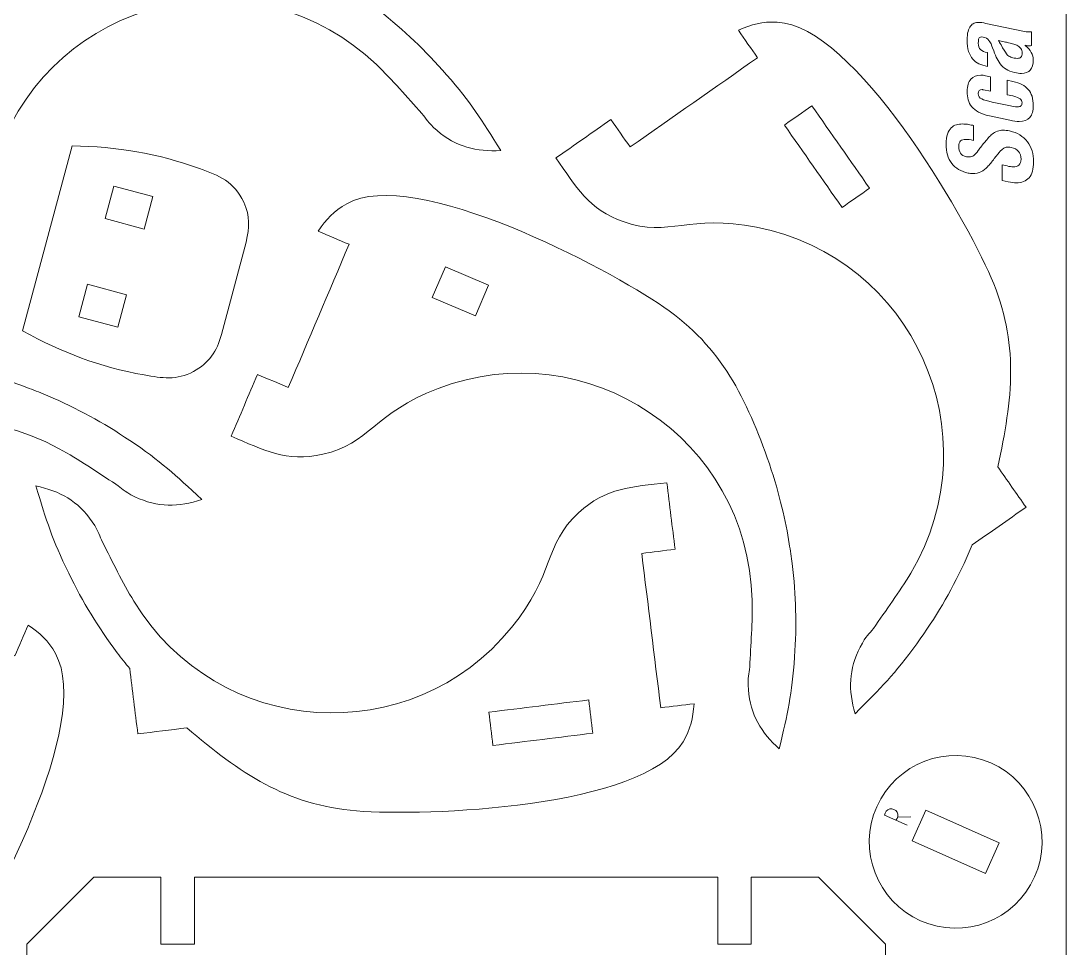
# Model space of a CAD drawing. Header units: centimetres. Extents: x -49.5 to 49.5, y -14.6 to 14.6.
# Drawn here: x -19.31 to -11.36, y -4.23 to 2.82 of the extents above; entities that cross this region are included whole.
import ezdxf

# ---------------------------------------------------------------- set-up
doc = ezdxf.new("R2010")
doc.units = ezdxf.units.CM
doc.header["$MEASUREMENT"] = 0
doc.layers.add('Camada 1', color=7, linetype='Continuous')

msp = doc.modelspace()

# ---------------------------------------------------------------- linework, layer by layer
at = {"layer": 'Camada 1', "color": 6, "lineweight": 9}
msp.add_open_spline([(-30.05931, 14.61613), (-30.05931, 14.61613), (-11.65931, 14.61613), (-11.65931, 14.61613), (-11.65931, 14.61613), (-11.49431, 14.61613), (-11.35931, 14.48113), (-11.35931, 14.31613), (-11.35931, 14.31613), (-11.35931, 14.31613), (-11.35931, -14.08387), (-11.35931, -14.08387), (-11.35931, -14.08387), (-11.35931, -14.24887), (-11.49431, -14.38387), (-11.65931, -14.38387), (-11.65931, -14.38387), (-11.65931, -14.38387), (-30.05931, -14.38387), (-30.05931, -14.38387), (-30.05931, -14.38387), (-30.22431, -14.38387), (-30.35931, -14.24887), (-30.35931, -14.08387), (-30.35931, -14.08387), (-30.35931, -14.08387), (-30.35931, 14.31613), (-30.35931, 14.31613), (-30.35931, 14.31613), (-30.35931, 14.48113), (-30.22431, 14.61613), (-30.05931, 14.61613)], degree=3, knots=[0, 0, 0, 0, 0.1111111, 0.1111111, 0.1111111, 0.1111111, 0.2222222, 0.2222222, 0.2222222, 0.2222222, 0.3333333, 0.3333333, 0.3333333, 0.3333333, 0.4444444, 0.4444444, 0.4444444, 0.4444444, 0.5555556, 0.5555556, 0.5555556, 0.5555556, 0.6666667, 0.6666667, 0.6666667, 0.6666667, 0.7777778, 0.7777778, 0.7777778, 0.7777778, 1, 1, 1, 1], dxfattribs=at)
at = {"layer": 'Camada 1', "color": 250, "lineweight": 9}
for points, knots in [([(-17.24467, 3.31721), (-17.02459, 3.20458), (-16.84592, 3.09684), (-16.70865, 2.99401), (-16.70865, 2.99401), (-16.66768, 2.96382), (-16.62551, 2.9352), (-16.58573, 2.90347), (-16.58573, 2.90347), (-16.39322, 2.74997), (-16.23363, 2.60046), (-16.07188, 2.41437), (-16.07188, 2.41437), (-15.88319, 2.19731), (-15.80774, 2.0757), (-15.65899, 1.83749), (-15.65899, 1.83749), (-15.84367, 1.82697), (-15.99977, 1.86574), (-16.14395, 1.98938), (-16.14395, 1.98938), (-16.22258, 2.05679), (-16.22042, 2.07629), (-16.25931, 2.11909), (-16.25931, 2.11909), (-16.37331, 2.24451), (-16.4829, 2.3745), (-16.60563, 2.49139), (-16.60563, 2.49139), (-17.49663, 3.34012), (-18.9393, 3.04412), (-19.43286, 1.94059), (-19.43286, 1.94059), (-19.64781, 1.46002), (-19.50424, 1.27458), (-19.69867, 0.96651), (-19.69867, 0.96651), (-19.85213, 0.72334), (-20.04058, 0.67178), (-20.28871, 0.57152), (-20.28871, 0.57152), (-20.35241, 0.72918), (-20.4161, 0.88682), (-20.47979, 1.04446), (-20.47979, 1.04446), (-20.40097, 1.07629), (-20.32214, 1.10815), (-20.24332, 1.14), (-20.24332, 1.14), (-20.39108, 1.50572), (-20.53886, 1.87148), (-20.68662, 2.2372), (-20.68662, 2.2372), (-20.76544, 2.20535), (-20.84427, 2.1735), (-20.92309, 2.14166), (-20.92309, 2.14166), (-20.94367, 2.25167), (-20.94884, 2.33089), (-20.91719, 2.44274), (-20.91719, 2.44274), (-20.75609, 3.01244), (-19.16634, 3.49914), (-18.65543, 3.59289), (-18.65543, 3.59289), (-18.1283, 3.68964), (-17.71936, 3.54416), (-17.24467, 3.31721)], [0, 0, 0, 0, 0.0555556, 0.0555556, 0.0555556, 0.0555556, 0.1111111, 0.1111111, 0.1111111, 0.1111111, 0.1666667, 0.1666667, 0.1666667, 0.1666667, 0.2222222, 0.2222222, 0.2222222, 0.2222222, 0.2777778, 0.2777778, 0.2777778, 0.2777778, 0.3333333, 0.3333333, 0.3333333, 0.3333333, 0.3888889, 0.3888889, 0.3888889, 0.3888889, 0.4444444, 0.4444444, 0.4444444, 0.4444444, 0.5, 0.5, 0.5, 0.5, 0.5555556, 0.5555556, 0.5555556, 0.5555556, 0.6111111, 0.6111111, 0.6111111, 0.6111111, 0.6666667, 0.6666667, 0.6666667, 0.6666667, 0.7222222, 0.7222222, 0.7222222, 0.7222222, 0.7777778, 0.7777778, 0.7777778, 0.7777778, 0.8333333, 0.8333333, 0.8333333, 0.8333333, 0.8888889, 0.8888889, 0.8888889, 0.8888889, 1, 1, 1, 1]), ([(-12.96458, -2.44522), (-12.76593, -2.24669), (-12.66441, -2.14584), (-12.49536, -1.91315), (-12.49536, -1.91315), (-12.35043, -1.71369), (-12.24064, -1.52455), (-12.13439, -1.30245), (-12.13439, -1.30245), (-12.11242, -1.25654), (-12.09402, -1.20902), (-12.07382, -1.1623), (-12.07382, -1.1623), (-11.93717, -1.06662), (-11.80052, -0.97093), (-11.66387, -0.87524), (-11.66387, -0.87524), (-11.73574, -0.77261), (-11.80761, -0.66996), (-11.87948, -0.56732), (-11.87948, -0.56732), (-11.76513, -0.05374), (-11.71537, 0.37744), (-11.92822, 0.86929), (-11.92822, 0.86929), (-12.13449, 1.34603), (-12.96633, 2.78554), (-13.55767, 2.81436), (-13.55767, 2.81436), (-13.67377, 2.82004), (-13.74981, 2.79719), (-13.85236, 2.75238), (-13.85236, 2.75238), (-13.80361, 2.68275), (-13.75484, 2.61311), (-13.70608, 2.54347), (-13.70608, 2.54347), (-14.02919, 2.31723), (-14.35233, 2.09096), (-14.67544, 1.86472), (-14.67544, 1.86472), (-14.7242, 1.93435), (-14.77297, 2.004), (-14.82172, 2.07362), (-14.82172, 2.07362), (-14.961, 1.9761), (-15.10027, 1.87859), (-15.23955, 1.78106), (-15.23955, 1.78106), (-15.08605, 1.56185), (-14.99341, 1.38982), (-14.72196, 1.29499), (-14.72196, 1.29499), (-14.37804, 1.17485), (-14.22966, 1.35645), (-13.71305, 1.25513), (-13.71305, 1.25513), (-12.52678, 1.02245), (-11.91383, -0.31667), (-12.54038, -1.37574), (-12.54038, -1.37574), (-12.62668, -1.52162), (-12.72868, -1.65766), (-12.82524, -1.79694), (-12.82524, -1.79694), (-12.85819, -1.84446), (-12.87767, -1.84675), (-12.92567, -1.93853), (-12.92567, -1.93853), (-13.01371, -2.10681), (-13.01637, -2.26764), (-12.96458, -2.44522)], [0, 0, 0, 0, 0.0526316, 0.0526316, 0.0526316, 0.0526316, 0.1052632, 0.1052632, 0.1052632, 0.1052632, 0.1578947, 0.1578947, 0.1578947, 0.1578947, 0.2105263, 0.2105263, 0.2105263, 0.2105263, 0.2631579, 0.2631579, 0.2631579, 0.2631579, 0.3157895, 0.3157895, 0.3157895, 0.3157895, 0.3684211, 0.3684211, 0.3684211, 0.3684211, 0.4210526, 0.4210526, 0.4210526, 0.4210526, 0.4736842, 0.4736842, 0.4736842, 0.4736842, 0.5263158, 0.5263158, 0.5263158, 0.5263158, 0.5789474, 0.5789474, 0.5789474, 0.5789474, 0.6315789, 0.6315789, 0.6315789, 0.6315789, 0.6842105, 0.6842105, 0.6842105, 0.6842105, 0.7368421, 0.7368421, 0.7368421, 0.7368421, 0.7894737, 0.7894737, 0.7894737, 0.7894737, 0.8421053, 0.8421053, 0.8421053, 0.8421053, 0.8947368, 0.8947368, 0.8947368, 0.8947368, 1, 1, 1, 1]), ([(-17.59529, 1.14194), (-17.59529, 1.14194), (-17.78402, 0.43768), (-17.78402, 0.43768), (-17.78402, 0.43768), (-17.81784, 0.31455), (-17.88032, 0.21843), (-17.99671, 0.15672), (-17.99671, 0.15672), (-18.12514, 0.08862), (-18.23515, 0.10678), (-18.37066, 0.13102), (-18.37066, 0.13102), (-18.71696, 0.19293), (-18.99006, 0.29987), (-19.29729, 0.46579), (-19.29729, 0.46579), (-19.29729, 0.46579), (-18.91989, 1.87426), (-18.91989, 1.87426), (-18.91989, 1.87426), (-18.57087, 1.86433), (-18.2809, 1.82039), (-17.95002, 1.70086), (-17.95002, 1.70086), (-17.80447, 1.64828), (-17.68578, 1.59981), (-17.61421, 1.44596), (-17.61421, 1.44596), (-17.56186, 1.33339), (-17.57375, 1.256), (-17.59529, 1.14194)], [0, 0, 0, 0, 0.1111111, 0.1111111, 0.1111111, 0.1111111, 0.2222222, 0.2222222, 0.2222222, 0.2222222, 0.3333333, 0.3333333, 0.3333333, 0.3333333, 0.4444444, 0.4444444, 0.4444444, 0.4444444, 0.5555556, 0.5555556, 0.5555556, 0.5555556, 0.6666667, 0.6666667, 0.6666667, 0.6666667, 0.7777778, 0.7777778, 0.7777778, 0.7777778, 1, 1, 1, 1]), ([(-13.61546, -0.54575), (-13.53948, -0.78101), (-13.48932, -0.98352), (-13.46497, -1.1533), (-13.46497, -1.1533), (-13.45735, -1.20361), (-13.44776, -1.25367), (-13.44207, -1.30424), (-13.44207, -1.30424), (-13.41447, -1.54891), (-13.40737, -1.76749), (-13.42457, -2.01344), (-13.42457, -2.01344), (-13.44463, -2.30035), (-13.47727, -2.43968), (-13.54054, -2.71331), (-13.54054, -2.71331), (-13.67856, -2.59017), (-13.76152, -2.45236), (-13.77605, -2.26299), (-13.77605, -2.26299), (-13.78398, -2.15972), (-13.76867, -2.14746), (-13.76589, -2.0897), (-13.76589, -2.0897), (-13.75782, -1.9204), (-13.7434, -1.751), (-13.74753, -1.58156), (-13.74753, -1.58156), (-13.77742, -0.35139), (-15.00685, 0.45944), (-16.13615, 0.02814), (-16.13615, 0.02814), (-16.62796, -0.15969), (-16.65757, -0.39235), (-17.01289, -0.47269), (-17.01289, -0.47269), (-17.29334, -0.53613), (-17.46306, -0.43934), (-17.7094, -0.33478), (-17.7094, -0.33478), (-17.64296, -0.17826), (-17.57653, -0.02176), (-17.5101, 0.13475), (-17.5101, 0.13475), (-17.43186, 0.10153), (-17.3536, 0.06831), (-17.27535, 0.0351), (-17.27535, 0.0351), (-17.12123, 0.39819), (-16.9671, 0.76131), (-16.81297, 1.1244), (-16.81297, 1.1244), (-16.89122, 1.15761), (-16.96948, 1.19083), (-17.04772, 1.22404), (-17.04772, 1.22404), (-16.9845, 1.31639), (-16.93213, 1.37607), (-16.83066, 1.4328), (-16.83066, 1.4328), (-16.3139, 1.7217), (-14.84564, 0.94173), (-14.41807, 0.64676), (-14.41807, 0.64676), (-13.97692, 0.34242), (-13.79063, -0.0496), (-13.61546, -0.54575)], [0, 0, 0, 0, 0.0555556, 0.0555556, 0.0555556, 0.0555556, 0.1111111, 0.1111111, 0.1111111, 0.1111111, 0.1666667, 0.1666667, 0.1666667, 0.1666667, 0.2222222, 0.2222222, 0.2222222, 0.2222222, 0.2777778, 0.2777778, 0.2777778, 0.2777778, 0.3333333, 0.3333333, 0.3333333, 0.3333333, 0.3888889, 0.3888889, 0.3888889, 0.3888889, 0.4444444, 0.4444444, 0.4444444, 0.4444444, 0.5, 0.5, 0.5, 0.5, 0.5555556, 0.5555556, 0.5555556, 0.5555556, 0.6111111, 0.6111111, 0.6111111, 0.6111111, 0.6666667, 0.6666667, 0.6666667, 0.6666667, 0.7222222, 0.7222222, 0.7222222, 0.7222222, 0.7777778, 0.7777778, 0.7777778, 0.7777778, 0.8333333, 0.8333333, 0.8333333, 0.8333333, 0.8888889, 0.8888889, 0.8888889, 0.8888889, 1, 1, 1, 1]), ([(-19.84845, 0.20198), (-19.60673, 0.15016), (-19.40627, 0.09234), (-19.24706, 0.02852), (-19.24706, 0.02852), (-19.19967, 0.00998), (-19.15154, -0.00676), (-19.10489, -0.02711), (-19.10489, -0.02711), (-18.87922, -0.12554), (-18.68636, -0.22869), (-18.48196, -0.36656), (-18.48196, -0.36656), (-18.24352, -0.52737), (-18.13917, -0.62532), (-17.93383, -0.81693), (-17.93383, -0.81693), (-18.1095, -0.87489), (-18.27032, -0.87782), (-18.44157, -0.79572), (-18.44157, -0.79572), (-18.53497, -0.75094), (-18.53794, -0.73155), (-18.58657, -0.70028), (-18.58657, -0.70028), (-18.72915, -0.60864), (-18.86866, -0.51146), (-19.01745, -0.4303), (-19.01745, -0.4303), (-20.09775, 0.15889), (-21.41466, -0.50039), (-21.6058, -1.69408), (-21.6058, -1.69408), (-21.68904, -2.2139), (-21.50237, -2.35586), (-21.61044, -2.70374), (-21.61044, -2.70374), (-21.69574, -2.97835), (-21.86441, -3.07694), (-22.07815, -3.238), (-22.07815, -3.238), (-22.18047, -3.10221), (-22.28279, -2.96642), (-22.38511, -2.83063), (-22.38511, -2.83063), (-22.31722, -2.77947), (-22.24932, -2.72831), (-22.18144, -2.67716), (-22.18144, -2.67716), (-22.41882, -2.36213), (-22.65622, -2.0471), (-22.89361, -1.73207), (-22.89361, -1.73207), (-22.96149, -1.78322), (-23.02939, -1.83439), (-23.09728, -1.88555), (-23.09728, -1.88555), (-23.14565, -1.78463), (-23.17114, -1.70944), (-23.16952, -1.5932), (-23.16952, -1.5932), (-23.16135, -1.00121), (-21.75175, -0.11965), (-21.2825, 0.10315), (-21.2825, 0.10315), (-20.79837, 0.33303), (-20.36573, 0.29835), (-19.84845, 0.20198)], [0, 0, 0, 0, 0.0555556, 0.0555556, 0.0555556, 0.0555556, 0.1111111, 0.1111111, 0.1111111, 0.1111111, 0.1666667, 0.1666667, 0.1666667, 0.1666667, 0.2222222, 0.2222222, 0.2222222, 0.2222222, 0.2777778, 0.2777778, 0.2777778, 0.2777778, 0.3333333, 0.3333333, 0.3333333, 0.3333333, 0.3888889, 0.3888889, 0.3888889, 0.3888889, 0.4444444, 0.4444444, 0.4444444, 0.4444444, 0.5, 0.5, 0.5, 0.5, 0.5555556, 0.5555556, 0.5555556, 0.5555556, 0.6111111, 0.6111111, 0.6111111, 0.6111111, 0.6666667, 0.6666667, 0.6666667, 0.6666667, 0.7222222, 0.7222222, 0.7222222, 0.7222222, 0.7777778, 0.7777778, 0.7777778, 0.7777778, 0.8333333, 0.8333333, 0.8333333, 0.8333333, 0.8888889, 0.8888889, 0.8888889, 0.8888889, 1, 1, 1, 1]), ([(-19.19551, -0.71337), (-19.11348, -0.98198), (-19.07208, -1.11898), (-18.946, -1.37748), (-18.946, -1.37748), (-18.83793, -1.59908), (-18.72247, -1.78482), (-18.57625, -1.98292), (-18.57625, -1.98292), (-18.54603, -2.02385), (-18.5127, -2.06242), (-18.48094, -2.10217), (-18.48094, -2.10217), (-18.46061, -2.26774), (-18.44028, -2.43331), (-18.41995, -2.5989), (-18.41995, -2.5989), (-18.29558, -2.58362), (-18.17121, -2.56835), (-18.04685, -2.55308), (-18.04685, -2.55308), (-17.64705, -2.89518), (-17.28971, -3.14153), (-16.7555, -3.18452), (-16.7555, -3.18452), (-16.23774, -3.22619), (-14.57619, -3.16754), (-14.27312, -2.65896), (-14.27312, -2.65896), (-14.21361, -2.55909), (-14.19808, -2.48124), (-14.18951, -2.36965), (-14.18951, -2.36965), (-14.27389, -2.38), (-14.35826, -2.39036), (-14.44265, -2.40072), (-14.44265, -2.40072), (-14.49072, -2.0092), (-14.53879, -1.61768), (-14.58686, -1.22617), (-14.58686, -1.22617), (-14.50248, -1.21581), (-14.4181, -1.20545), (-14.33373, -1.19509), (-14.33373, -1.19509), (-14.35445, -1.02633), (-14.37517, -0.85758), (-14.39589, -0.68882), (-14.39589, -0.68882), (-14.66151, -0.72144), (-14.85688, -0.72249), (-15.06805, -0.91765), (-15.06805, -0.91765), (-15.33558, -1.16489), (-15.24491, -1.38116), (-15.57691, -1.78973), (-15.57691, -1.78973), (-16.33927, -2.72791), (-17.8094, -2.64041), (-18.45037, -1.59001), (-18.45037, -1.59001), (-18.53866, -1.44534), (-18.61088, -1.29141), (-18.68853, -1.14076), (-18.68853, -1.14076), (-18.71502, -1.08936), (-18.70788, -1.07108), (-18.76639, -0.98561), (-18.76639, -0.98561), (-18.87365, -0.82888), (-19.0144, -0.75101), (-19.19551, -0.71337)], [0, 0, 0, 0, 0.0526316, 0.0526316, 0.0526316, 0.0526316, 0.1052632, 0.1052632, 0.1052632, 0.1052632, 0.1578947, 0.1578947, 0.1578947, 0.1578947, 0.2105263, 0.2105263, 0.2105263, 0.2105263, 0.2631579, 0.2631579, 0.2631579, 0.2631579, 0.3157895, 0.3157895, 0.3157895, 0.3157895, 0.3684211, 0.3684211, 0.3684211, 0.3684211, 0.4210526, 0.4210526, 0.4210526, 0.4210526, 0.4736842, 0.4736842, 0.4736842, 0.4736842, 0.5263158, 0.5263158, 0.5263158, 0.5263158, 0.5789474, 0.5789474, 0.5789474, 0.5789474, 0.6315789, 0.6315789, 0.6315789, 0.6315789, 0.6842105, 0.6842105, 0.6842105, 0.6842105, 0.7368421, 0.7368421, 0.7368421, 0.7368421, 0.7894737, 0.7894737, 0.7894737, 0.7894737, 0.8421053, 0.8421053, 0.8421053, 0.8421053, 0.8947368, 0.8947368, 0.8947368, 0.8947368, 1, 1, 1, 1]), ([(-21.02479, -5.20374), (-21.26005, -5.27973), (-21.46256, -5.32988), (-21.63234, -5.35422), (-21.63234, -5.35422), (-21.68265, -5.36186), (-21.73272, -5.37144), (-21.78327, -5.37713), (-21.78327, -5.37713), (-22.02794, -5.40473), (-22.24654, -5.41183), (-22.49248, -5.39463), (-22.49248, -5.39463), (-22.77938, -5.37457), (-22.91873, -5.34193), (-23.19235, -5.27866), (-23.19235, -5.27866), (-23.0692, -5.14064), (-22.9314, -5.05768), (-22.74204, -5.04314), (-22.74204, -5.04314), (-22.63876, -5.03522), (-22.62651, -5.05053), (-22.56873, -5.0533), (-22.56873, -5.0533), (-22.39944, -5.06138), (-22.23003, -5.0758), (-22.0606, -5.07168), (-22.0606, -5.07168), (-20.83044, -5.04177), (-20.0196, -3.81235), (-20.4509, -2.68305), (-20.4509, -2.68305), (-20.63873, -2.19126), (-20.87137, -2.16164), (-20.95173, -1.80631), (-20.95173, -1.80631), (-21.01517, -1.52585), (-20.91837, -1.35614), (-20.8138, -1.1098), (-20.8138, -1.1098), (-20.6573, -1.17622), (-20.50079, -1.24266), (-20.3443, -1.30909), (-20.3443, -1.30909), (-20.37751, -1.38734), (-20.41073, -1.4656), (-20.44395, -1.54384), (-20.44395, -1.54384), (-20.08084, -1.69797), (-19.71774, -1.8521), (-19.35464, -2.00622), (-19.35464, -2.00622), (-19.32143, -1.92798), (-19.28821, -1.84972), (-19.25499, -1.77147), (-19.25499, -1.77147), (-19.16264, -1.8347), (-19.10297, -1.88707), (-19.04624, -1.98854), (-19.04624, -1.98854), (-18.75733, -2.5053), (-19.53731, -3.97355), (-19.83227, -4.40113), (-19.83227, -4.40113), (-20.13662, -4.84227), (-20.52864, -5.02857), (-21.02479, -5.20374)], [0, 0, 0, 0, 0.0555556, 0.0555556, 0.0555556, 0.0555556, 0.1111111, 0.1111111, 0.1111111, 0.1111111, 0.1666667, 0.1666667, 0.1666667, 0.1666667, 0.2222222, 0.2222222, 0.2222222, 0.2222222, 0.2777778, 0.2777778, 0.2777778, 0.2777778, 0.3333333, 0.3333333, 0.3333333, 0.3333333, 0.3888889, 0.3888889, 0.3888889, 0.3888889, 0.4444444, 0.4444444, 0.4444444, 0.4444444, 0.5, 0.5, 0.5, 0.5, 0.5555556, 0.5555556, 0.5555556, 0.5555556, 0.6111111, 0.6111111, 0.6111111, 0.6111111, 0.6666667, 0.6666667, 0.6666667, 0.6666667, 0.7222222, 0.7222222, 0.7222222, 0.7222222, 0.7777778, 0.7777778, 0.7777778, 0.7777778, 0.8333333, 0.8333333, 0.8333333, 0.8333333, 0.8888889, 0.8888889, 0.8888889, 0.8888889, 1, 1, 1, 1]), ([(-19.26451, -5.23592), (-19.26451, -5.23592), (-17.22484, -5.75175), (-17.22484, -5.75175), (-17.22484, -5.75175), (-17.22484, -5.75175), (-14.77339, -5.75174), (-14.77339, -5.75174), (-14.77339, -5.75174), (-14.77339, -5.75174), (-12.73371, -5.23592), (-12.73371, -5.23592), (-12.73371, -5.23592), (-12.73371, -5.23592), (-12.73371, -4.19834), (-12.73371, -4.19834), (-12.73371, -4.19834), (-12.73371, -4.19834), (-13.24363, -3.68842), (-13.24363, -3.68842), (-13.24363, -3.68842), (-13.24363, -3.68842), (-13.75355, -3.68842), (-13.75355, -3.68842), (-13.75355, -3.68842), (-13.75355, -3.68842), (-13.75355, -4.19834), (-13.75355, -4.19834), (-13.75355, -4.19834), (-13.75355, -4.19834), (-14.00852, -4.19834), (-14.00852, -4.19834), (-14.00852, -4.19834), (-14.00852, -4.19834), (-14.00852, -3.68842), (-14.00852, -3.68842), (-14.00852, -3.68842), (-14.00852, -3.68842), (-17.98973, -3.68842), (-17.98973, -3.68842), (-17.98973, -3.68842), (-17.98973, -3.68842), (-17.98973, -4.19834), (-17.98973, -4.19834), (-17.98973, -4.19834), (-17.98973, -4.19834), (-18.2447, -4.19834), (-18.2447, -4.19834), (-18.2447, -4.19834), (-18.2447, -4.19834), (-18.24468, -3.68842), (-18.24468, -3.68842), (-18.24468, -3.68842), (-18.24468, -3.68842), (-18.7546, -3.68842), (-18.7546, -3.68842), (-18.7546, -3.68842), (-18.7546, -3.68842), (-19.26453, -4.19834), (-19.26453, -4.19834), (-19.26453, -4.19834), (-19.26453, -4.19834), (-19.26451, -5.23592), (-19.26451, -5.23592)], [0, 0, 0, 0, 0.0588235, 0.0588235, 0.0588235, 0.0588235, 0.1176471, 0.1176471, 0.1176471, 0.1176471, 0.1764706, 0.1764706, 0.1764706, 0.1764706, 0.2352941, 0.2352941, 0.2352941, 0.2352941, 0.2941176, 0.2941176, 0.2941176, 0.2941176, 0.3529412, 0.3529412, 0.3529412, 0.3529412, 0.4117647, 0.4117647, 0.4117647, 0.4117647, 0.4705882, 0.4705882, 0.4705882, 0.4705882, 0.5294118, 0.5294118, 0.5294118, 0.5294118, 0.5882353, 0.5882353, 0.5882353, 0.5882353, 0.6470588, 0.6470588, 0.6470588, 0.6470588, 0.7058824, 0.7058824, 0.7058824, 0.7058824, 0.7647059, 0.7647059, 0.7647059, 0.7647059, 0.8235294, 0.8235294, 0.8235294, 0.8235294, 0.8823529, 0.8823529, 0.8823529, 0.8823529, 1, 1, 1, 1])]:
    msp.add_open_spline(points, degree=3, knots=knots, dxfattribs=at)
at = {"layer": 'Camada 1', "color": 5, "lineweight": 9}
for points, knots in [([(-11.6216, 2.73984), (-11.62329, 2.73984), (-11.62583, 2.73984), (-11.62922, 2.73984), (-11.62922, 2.73984), (-11.6343, 2.73984), (-11.63684, 2.73984), (-11.63684, 2.73984), (-11.63684, 2.73984), (-11.65434, 2.73984), (-11.67155, 2.74154), (-11.68849, 2.74492), (-11.68849, 2.74492), (-11.68849, 2.74492), (-11.97043, 2.80504), (-11.97043, 2.80504), (-11.97043, 2.80504), (-11.99131, 2.81012), (-12.00881, 2.81266), (-12.02292, 2.81266), (-12.02292, 2.81266), (-12.0359, 2.81266), (-12.04762, 2.81054), (-12.05806, 2.80631), (-12.05806, 2.80631), (-12.0685, 2.80208), (-12.07781, 2.79488), (-12.086, 2.78472), (-12.086, 2.78472), (-12.09418, 2.77456), (-12.10053, 2.76073), (-12.10505, 2.74323), (-12.10505, 2.74323), (-12.10956, 2.72573), (-12.11182, 2.70372), (-12.11182, 2.67719), (-12.11182, 2.67719), (-12.11182, 2.64389), (-12.10815, 2.61538), (-12.10082, 2.59168), (-12.10082, 2.59168), (-12.09348, 2.56797), (-12.08304, 2.54864), (-12.06949, 2.53368), (-12.06949, 2.53368), (-12.05594, 2.51872), (-12.04014, 2.50687), (-12.02207, 2.49812), (-12.02207, 2.49812), (-12.00401, 2.48937), (-11.98256, 2.48246), (-11.95773, 2.47738), (-11.95773, 2.47738), (-11.95773, 2.47738), (-11.95773, 2.58236), (-11.95773, 2.58236), (-11.95773, 2.58236), (-11.98143, 2.58744), (-11.99893, 2.59506), (-12.01022, 2.60522), (-12.01022, 2.60522), (-12.02151, 2.61538), (-12.02715, 2.63204), (-12.02715, 2.65518), (-12.02715, 2.65518), (-12.02715, 2.67155), (-12.0256, 2.68326), (-12.0225, 2.69031), (-12.0225, 2.69031), (-12.01939, 2.69737), (-12.01276, 2.70118), (-12.0026, 2.70174), (-12.0026, 2.70174), (-11.98341, 2.70174), (-11.96775, 2.69624), (-11.95561, 2.68523), (-11.95561, 2.68523), (-11.94348, 2.67423), (-11.93261, 2.65602), (-11.92301, 2.63062), (-11.92301, 2.63062), (-11.92301, 2.63062), (-11.91793, 2.61792), (-11.91793, 2.61792), (-11.91793, 2.61792), (-11.90721, 2.58857), (-11.8979, 2.56515), (-11.88999, 2.54765), (-11.88999, 2.54765), (-11.88209, 2.53015), (-11.87221, 2.51336), (-11.86036, 2.49727), (-11.86036, 2.49727), (-11.84851, 2.48119), (-11.83369, 2.46736), (-11.81591, 2.45579), (-11.81591, 2.45579), (-11.79813, 2.44422), (-11.77682, 2.43589), (-11.75199, 2.43081), (-11.75199, 2.43081), (-11.73167, 2.42629), (-11.71389, 2.42404), (-11.69865, 2.42404), (-11.69865, 2.42404), (-11.63882, 2.42404), (-11.6089, 2.45875), (-11.6089, 2.52818), (-11.6089, 2.52818), (-11.6089, 2.54624), (-11.61426, 2.56487), (-11.62499, 2.58406), (-11.62499, 2.58406), (-11.63458, 2.60156), (-11.64982, 2.61934), (-11.67071, 2.6374), (-11.67071, 2.6374), (-11.67071, 2.6374), (-11.67071, 2.63909), (-11.67071, 2.63909), (-11.67071, 2.63909), (-11.65829, 2.63514), (-11.64728, 2.63316), (-11.63769, 2.63316), (-11.63769, 2.63316), (-11.63204, 2.63316), (-11.62668, 2.63401), (-11.6216, 2.6357), (-11.6216, 2.6357), (-11.6216, 2.6357), (-11.6216, 2.73984), (-11.6216, 2.73984)], [0, 0, 0, 0, 0.0294118, 0.0294118, 0.0294118, 0.0294118, 0.0588235, 0.0588235, 0.0588235, 0.0588235, 0.0882353, 0.0882353, 0.0882353, 0.0882353, 0.1176471, 0.1176471, 0.1176471, 0.1176471, 0.1470588, 0.1470588, 0.1470588, 0.1470588, 0.1764706, 0.1764706, 0.1764706, 0.1764706, 0.2058824, 0.2058824, 0.2058824, 0.2058824, 0.2352941, 0.2352941, 0.2352941, 0.2352941, 0.2647059, 0.2647059, 0.2647059, 0.2647059, 0.2941176, 0.2941176, 0.2941176, 0.2941176, 0.3235294, 0.3235294, 0.3235294, 0.3235294, 0.3529412, 0.3529412, 0.3529412, 0.3529412, 0.3823529, 0.3823529, 0.3823529, 0.3823529, 0.4117647, 0.4117647, 0.4117647, 0.4117647, 0.4411765, 0.4411765, 0.4411765, 0.4411765, 0.4705882, 0.4705882, 0.4705882, 0.4705882, 0.5, 0.5, 0.5, 0.5, 0.5294118, 0.5294118, 0.5294118, 0.5294118, 0.5588235, 0.5588235, 0.5588235, 0.5588235, 0.5882353, 0.5882353, 0.5882353, 0.5882353, 0.6176471, 0.6176471, 0.6176471, 0.6176471, 0.6470588, 0.6470588, 0.6470588, 0.6470588, 0.6764706, 0.6764706, 0.6764706, 0.6764706, 0.7058824, 0.7058824, 0.7058824, 0.7058824, 0.7352941, 0.7352941, 0.7352941, 0.7352941, 0.7647059, 0.7647059, 0.7647059, 0.7647059, 0.7941176, 0.7941176, 0.7941176, 0.7941176, 0.8235294, 0.8235294, 0.8235294, 0.8235294, 0.8529412, 0.8529412, 0.8529412, 0.8529412, 0.8823529, 0.8823529, 0.8823529, 0.8823529, 0.9117647, 0.9117647, 0.9117647, 0.9117647, 0.9411765, 0.9411765, 0.9411765, 0.9411765, 1, 1, 1, 1]), ([(-11.82141, 2.6628), (-11.81633, 2.66167), (-11.80843, 2.65998), (-11.79771, 2.65772), (-11.79771, 2.65772), (-11.78134, 2.65433), (-11.76793, 2.65094), (-11.75749, 2.64756), (-11.75749, 2.64756), (-11.74705, 2.64417), (-11.73689, 2.6398), (-11.72701, 2.63443), (-11.72701, 2.63443), (-11.71713, 2.62907), (-11.70909, 2.62188), (-11.70288, 2.61284), (-11.70288, 2.61284), (-11.69667, 2.60381), (-11.69357, 2.59281), (-11.69357, 2.57982), (-11.69357, 2.57982), (-11.69357, 2.56515), (-11.69667, 2.55457), (-11.70288, 2.54807), (-11.70288, 2.54807), (-11.70909, 2.54158), (-11.7184, 2.53834), (-11.73082, 2.53834), (-11.73082, 2.53834), (-11.73759, 2.53834), (-11.7455, 2.53918), (-11.75453, 2.54088), (-11.75453, 2.54088), (-11.76695, 2.5437), (-11.77809, 2.54751), (-11.78797, 2.55231), (-11.78797, 2.55231), (-11.79785, 2.55711), (-11.80589, 2.56374), (-11.8121, 2.5722), (-11.8121, 2.5722), (-11.82283, 2.58744), (-11.83694, 2.61059), (-11.85443, 2.64163), (-11.85443, 2.64163), (-11.86234, 2.65574), (-11.86855, 2.66647), (-11.87306, 2.6738), (-11.87306, 2.6738), (-11.87306, 2.6738), (-11.82141, 2.6628), (-11.82141, 2.6628)], [0, 0, 0, 0, 0.0714286, 0.0714286, 0.0714286, 0.0714286, 0.1428571, 0.1428571, 0.1428571, 0.1428571, 0.2142857, 0.2142857, 0.2142857, 0.2142857, 0.2857143, 0.2857143, 0.2857143, 0.2857143, 0.3571429, 0.3571429, 0.3571429, 0.3571429, 0.4285714, 0.4285714, 0.4285714, 0.4285714, 0.5, 0.5, 0.5, 0.5, 0.5714286, 0.5714286, 0.5714286, 0.5714286, 0.6428571, 0.6428571, 0.6428571, 0.6428571, 0.7142857, 0.7142857, 0.7142857, 0.7142857, 0.7857143, 0.7857143, 0.7857143, 0.7857143, 0.8571429, 0.8571429, 0.8571429, 0.8571429, 1, 1, 1, 1]), ([(-11.93317, 2.39864), (-11.93317, 2.39864), (-11.97127, 2.4071), (-11.97127, 2.4071), (-11.97127, 2.4071), (-11.98426, 2.40993), (-11.99639, 2.41134), (-12.00768, 2.41134), (-12.00768, 2.41134), (-12.03873, 2.41134), (-12.06384, 2.40118), (-12.08304, 2.38086), (-12.08304, 2.38086), (-12.10223, 2.36054), (-12.11182, 2.32893), (-12.11182, 2.28603), (-12.11182, 2.28603), (-12.11182, 2.26402), (-12.10914, 2.24342), (-12.10378, 2.22422), (-12.10378, 2.22422), (-12.09842, 2.20503), (-12.08939, 2.18739), (-12.07669, 2.17131), (-12.07669, 2.17131), (-12.06399, 2.15522), (-12.04663, 2.14125), (-12.02461, 2.1294), (-12.02461, 2.1294), (-12.0026, 2.11754), (-11.97523, 2.10823), (-11.94249, 2.10146), (-11.94249, 2.10146), (-11.94249, 2.10146), (-11.78755, 2.06844), (-11.78755, 2.06844), (-11.78755, 2.06844), (-11.76102, 2.06166), (-11.73731, 2.05828), (-11.71643, 2.05828), (-11.71643, 2.05828), (-11.67974, 2.05828), (-11.65264, 2.06858), (-11.63515, 2.08918), (-11.63515, 2.08918), (-11.61765, 2.10978), (-11.6089, 2.13984), (-11.6089, 2.17935), (-11.6089, 2.17935), (-11.6089, 2.23241), (-11.62174, 2.27347), (-11.64742, 2.30254), (-11.64742, 2.30254), (-11.67311, 2.33161), (-11.71191, 2.35179), (-11.76384, 2.36308), (-11.76384, 2.36308), (-11.76384, 2.36308), (-11.80787, 2.37239), (-11.80787, 2.37239), (-11.80787, 2.37239), (-11.80787, 2.37239), (-11.80787, 2.26232), (-11.80787, 2.26232), (-11.80787, 2.26232), (-11.80787, 2.26232), (-11.76384, 2.25301), (-11.76384, 2.25301), (-11.76384, 2.25301), (-11.76384, 2.25301), (-11.75791, 2.25132), (-11.75791, 2.25132), (-11.75791, 2.25132), (-11.73534, 2.24454), (-11.71911, 2.23791), (-11.70923, 2.23142), (-11.70923, 2.23142), (-11.69935, 2.22493), (-11.69413, 2.21435), (-11.69357, 2.19967), (-11.69357, 2.19967), (-11.6947, 2.18895), (-11.69794, 2.18133), (-11.7033, 2.17681), (-11.7033, 2.17681), (-11.70867, 2.1723), (-11.71756, 2.17004), (-11.72997, 2.17004), (-11.72997, 2.17004), (-11.74634, 2.17004), (-11.77231, 2.17427), (-11.80787, 2.18274), (-11.80787, 2.18274), (-11.80787, 2.18274), (-11.92047, 2.20644), (-11.92047, 2.20644), (-11.92047, 2.20644), (-11.95716, 2.21378), (-11.98412, 2.22154), (-12.00133, 2.22973), (-12.00133, 2.22973), (-12.01855, 2.23791), (-12.02715, 2.2516), (-12.02715, 2.27079), (-12.02715, 2.27079), (-12.02715, 2.29111), (-12.01728, 2.30127), (-11.99752, 2.30127), (-11.99752, 2.30127), (-11.99696, 2.30127), (-11.99526, 2.30099), (-11.99244, 2.30042), (-11.99244, 2.30042), (-11.99018, 2.30042), (-11.98821, 2.30042), (-11.98651, 2.30042), (-11.98651, 2.30042), (-11.98651, 2.30042), (-11.93317, 2.28857), (-11.93317, 2.28857), (-11.93317, 2.28857), (-11.93317, 2.28857), (-11.93317, 2.39864), (-11.93317, 2.39864)], [0, 0, 0, 0, 0.03125, 0.03125, 0.03125, 0.03125, 0.0625, 0.0625, 0.0625, 0.0625, 0.09375, 0.09375, 0.09375, 0.09375, 0.125, 0.125, 0.125, 0.125, 0.15625, 0.15625, 0.15625, 0.15625, 0.1875, 0.1875, 0.1875, 0.1875, 0.21875, 0.21875, 0.21875, 0.21875, 0.25, 0.25, 0.25, 0.25, 0.28125, 0.28125, 0.28125, 0.28125, 0.3125, 0.3125, 0.3125, 0.3125, 0.34375, 0.34375, 0.34375, 0.34375, 0.375, 0.375, 0.375, 0.375, 0.40625, 0.40625, 0.40625, 0.40625, 0.4375, 0.4375, 0.4375, 0.4375, 0.46875, 0.46875, 0.46875, 0.46875, 0.5, 0.5, 0.5, 0.5, 0.53125, 0.53125, 0.53125, 0.53125, 0.5625, 0.5625, 0.5625, 0.5625, 0.59375, 0.59375, 0.59375, 0.59375, 0.625, 0.625, 0.625, 0.625, 0.65625, 0.65625, 0.65625, 0.65625, 0.6875, 0.6875, 0.6875, 0.6875, 0.71875, 0.71875, 0.71875, 0.71875, 0.75, 0.75, 0.75, 0.75, 0.78125, 0.78125, 0.78125, 0.78125, 0.8125, 0.8125, 0.8125, 0.8125, 0.84375, 0.84375, 0.84375, 0.84375, 0.875, 0.875, 0.875, 0.875, 0.90625, 0.90625, 0.90625, 0.90625, 0.9375, 0.9375, 0.9375, 0.9375, 1, 1, 1, 1]), ([(-12.06356, 2.02864), (-12.06356, 2.02864), (-12.06949, 2.02949), (-12.06949, 2.02949), (-12.06949, 2.02949), (-12.08416, 2.03288), (-12.09757, 2.03542), (-12.10971, 2.03711), (-12.10971, 2.03711), (-12.12184, 2.0388), (-12.13412, 2.03965), (-12.14654, 2.03965), (-12.14654, 2.03965), (-12.16347, 2.03965), (-12.17927, 2.03753), (-12.19395, 2.0333), (-12.19395, 2.0333), (-12.20862, 2.02907), (-12.22189, 2.0213), (-12.23374, 2.01002), (-12.23374, 2.01002), (-12.2456, 1.99873), (-12.25491, 1.98306), (-12.26168, 1.96303), (-12.26168, 1.96303), (-12.26846, 1.94299), (-12.27184, 1.91801), (-12.27184, 1.88809), (-12.27184, 1.88809), (-12.27184, 1.82601), (-12.25759, 1.77648), (-12.22909, 1.7395), (-12.22909, 1.7395), (-12.20058, 1.70252), (-12.15895, 1.67812), (-12.1042, 1.66627), (-12.1042, 1.66627), (-12.09291, 1.66401), (-12.08134, 1.66288), (-12.06949, 1.66288), (-12.06949, 1.66288), (-12.04691, 1.66288), (-12.02603, 1.6674), (-12.00683, 1.67642), (-12.00683, 1.67642), (-11.98821, 1.68658), (-11.97156, 1.69943), (-11.95688, 1.71495), (-11.95688, 1.71495), (-11.94221, 1.73047), (-11.92499, 1.75121), (-11.90523, 1.77718), (-11.90523, 1.77718), (-11.88604, 1.80258), (-11.87109, 1.82093), (-11.86036, 1.83221), (-11.86036, 1.83221), (-11.84286, 1.85366), (-11.82226, 1.86439), (-11.79855, 1.86439), (-11.79855, 1.86439), (-11.79122, 1.86439), (-11.78388, 1.86354), (-11.77654, 1.86185), (-11.77654, 1.86185), (-11.72687, 1.85112), (-11.70203, 1.82121), (-11.70203, 1.7721), (-11.70203, 1.7721), (-11.70203, 1.75178), (-11.70725, 1.73695), (-11.7177, 1.72765), (-11.7177, 1.72765), (-11.72814, 1.71834), (-11.74267, 1.71367), (-11.7613, 1.71367), (-11.7613, 1.71367), (-11.77485, 1.71367), (-11.79065, 1.71593), (-11.80871, 1.72045), (-11.80871, 1.72045), (-11.80871, 1.72045), (-11.84597, 1.72806), (-11.84597, 1.72806), (-11.84597, 1.72806), (-11.84597, 1.72806), (-11.84597, 1.60953), (-11.84597, 1.60953), (-11.84597, 1.60953), (-11.84597, 1.60953), (-11.7994, 1.60022), (-11.7994, 1.60022), (-11.7994, 1.60022), (-11.77682, 1.59515), (-11.7565, 1.59261), (-11.73844, 1.59261), (-11.73844, 1.59261), (-11.69667, 1.59261), (-11.66422, 1.6053), (-11.64107, 1.63071), (-11.64107, 1.63071), (-11.61793, 1.65611), (-11.60636, 1.69647), (-11.60636, 1.75178), (-11.60636, 1.75178), (-11.60636, 1.81161), (-11.62216, 1.86255), (-11.65377, 1.9046), (-11.65377, 1.9046), (-11.68538, 1.94666), (-11.73054, 1.97389), (-11.78924, 1.98631), (-11.78924, 1.98631), (-11.8073, 1.99026), (-11.82367, 1.99224), (-11.83835, 1.99224), (-11.83835, 1.99224), (-11.86883, 1.99224), (-11.89677, 1.98208), (-11.92217, 1.96176), (-11.92217, 1.96176), (-11.93007, 1.95498), (-11.93882, 1.94637), (-11.94841, 1.93593), (-11.94841, 1.93593), (-11.95801, 1.92549), (-11.96718, 1.91505), (-11.97593, 1.9046), (-11.97593, 1.9046), (-11.98468, 1.89416), (-11.99343, 1.8833), (-12.00218, 1.87201), (-12.00218, 1.87201), (-12.01093, 1.86072), (-12.01897, 1.84999), (-12.02631, 1.83983), (-12.02631, 1.83983), (-12.02631, 1.83983), (-12.02715, 1.83814), (-12.02715, 1.83814), (-12.02715, 1.83814), (-12.04014, 1.82121), (-12.05129, 1.80879), (-12.0606, 1.80089), (-12.0606, 1.80089), (-12.06991, 1.79299), (-12.08219, 1.78903), (-12.09743, 1.78903), (-12.09743, 1.78903), (-12.10364, 1.78903), (-12.11013, 1.7896), (-12.1169, 1.79073), (-12.1169, 1.79073), (-12.13779, 1.79524), (-12.15289, 1.80413), (-12.1622, 1.8174), (-12.1622, 1.8174), (-12.17151, 1.83066), (-12.17617, 1.84774), (-12.17617, 1.86862), (-12.17617, 1.86862), (-12.17617, 1.88838), (-12.17137, 1.90235), (-12.16178, 1.91053), (-12.16178, 1.91053), (-12.15218, 1.91872), (-12.13892, 1.92281), (-12.12198, 1.92281), (-12.12198, 1.92281), (-12.10787, 1.92281), (-12.0884, 1.91999), (-12.06356, 1.91434), (-12.06356, 1.91434), (-12.06356, 1.91434), (-12.06356, 2.02864), (-12.06356, 2.02864)], [0, 0, 0, 0, 0.0222222, 0.0222222, 0.0222222, 0.0222222, 0.0444444, 0.0444444, 0.0444444, 0.0444444, 0.0666667, 0.0666667, 0.0666667, 0.0666667, 0.0888889, 0.0888889, 0.0888889, 0.0888889, 0.1111111, 0.1111111, 0.1111111, 0.1111111, 0.1333333, 0.1333333, 0.1333333, 0.1333333, 0.1555556, 0.1555556, 0.1555556, 0.1555556, 0.1777778, 0.1777778, 0.1777778, 0.1777778, 0.2, 0.2, 0.2, 0.2, 0.2222222, 0.2222222, 0.2222222, 0.2222222, 0.2444444, 0.2444444, 0.2444444, 0.2444444, 0.2666667, 0.2666667, 0.2666667, 0.2666667, 0.2888889, 0.2888889, 0.2888889, 0.2888889, 0.3111111, 0.3111111, 0.3111111, 0.3111111, 0.3333333, 0.3333333, 0.3333333, 0.3333333, 0.3555556, 0.3555556, 0.3555556, 0.3555556, 0.3777778, 0.3777778, 0.3777778, 0.3777778, 0.4, 0.4, 0.4, 0.4, 0.4222222, 0.4222222, 0.4222222, 0.4222222, 0.4444444, 0.4444444, 0.4444444, 0.4444444, 0.4666667, 0.4666667, 0.4666667, 0.4666667, 0.4888889, 0.4888889, 0.4888889, 0.4888889, 0.5111111, 0.5111111, 0.5111111, 0.5111111, 0.5333333, 0.5333333, 0.5333333, 0.5333333, 0.5555556, 0.5555556, 0.5555556, 0.5555556, 0.5777778, 0.5777778, 0.5777778, 0.5777778, 0.6, 0.6, 0.6, 0.6, 0.6222222, 0.6222222, 0.6222222, 0.6222222, 0.6444444, 0.6444444, 0.6444444, 0.6444444, 0.6666667, 0.6666667, 0.6666667, 0.6666667, 0.6888889, 0.6888889, 0.6888889, 0.6888889, 0.7111111, 0.7111111, 0.7111111, 0.7111111, 0.7333333, 0.7333333, 0.7333333, 0.7333333, 0.7555556, 0.7555556, 0.7555556, 0.7555556, 0.7777778, 0.7777778, 0.7777778, 0.7777778, 0.8, 0.8, 0.8, 0.8, 0.8222222, 0.8222222, 0.8222222, 0.8222222, 0.8444444, 0.8444444, 0.8444444, 0.8444444, 0.8666667, 0.8666667, 0.8666667, 0.8666667, 0.8888889, 0.8888889, 0.8888889, 0.8888889, 0.9111111, 0.9111111, 0.9111111, 0.9111111, 0.9333333, 0.9333333, 0.9333333, 0.9333333, 0.9555556, 0.9555556, 0.9555556, 0.9555556, 1, 1, 1, 1]), ([(-12.56754, -3.29384), (-12.56754, -3.29384), (-12.73976, -3.21716), (-12.73976, -3.21716), (-12.73976, -3.21716), (-12.73872, -3.19453), (-12.72276, -3.17535), (-12.7007, -3.17022), (-12.7007, -3.17022), (-12.67863, -3.16508), (-12.65585, -3.17522), (-12.6449, -3.19505), (-12.6449, -3.19505), (-12.63396, -3.21488), (-12.63753, -3.23959), (-12.65365, -3.2555)], [0, 0, 0, 0, 0.2, 0.2, 0.2, 0.2, 0.4, 0.4, 0.4, 0.4, 0.6, 0.6, 0.6, 0.6, 1, 1, 1, 1])]:
    msp.add_open_spline(points, degree=3, knots=knots, dxfattribs=at)
at = {"layer": 'Camada 1', "color": 114, "lineweight": 9}
for points in [[(-12.85407, 1.55108), (-12.92371, 1.50232), (-12.99334, 1.45355), (-13.06298, 1.4048), (-13.06298, 1.4048), (-13.20926, 1.61372), (-13.35554, 1.82262), (-13.50182, 2.03153), (-13.50182, 2.03153), (-13.43218, 2.08029), (-13.36254, 2.12905), (-13.29291, 2.17781), (-13.29291, 2.17781), (-13.14663, 1.9689), (-13.00035, 1.76), (-12.85407, 1.55108)], [(-18.66843, 1.31973), (-18.66843, 1.31973), (-18.60242, 1.56608), (-18.60242, 1.56608), (-18.60242, 1.56608), (-18.60242, 1.56608), (-18.30683, 1.48688), (-18.30683, 1.48688), (-18.30683, 1.48688), (-18.30683, 1.48688), (-18.37284, 1.24053), (-18.37284, 1.24053), (-18.37284, 1.24053), (-18.37284, 1.24053), (-18.66843, 1.31973), (-18.66843, 1.31973)], [(-16.08101, 0.95353), (-16.08101, 0.95353), (-15.75234, 0.81402), (-15.75234, 0.81402), (-15.75234, 0.81402), (-15.75234, 0.81402), (-15.85199, 0.57926), (-15.85199, 0.57926), (-15.85199, 0.57926), (-15.85199, 0.57926), (-16.18066, 0.71877), (-16.18066, 0.71877), (-16.18066, 0.71877), (-16.18066, 0.71877), (-16.08101, 0.95353), (-16.08101, 0.95353)], [(-18.86827, 0.57394), (-18.86827, 0.57394), (-18.57268, 0.49474), (-18.57268, 0.49474), (-18.57268, 0.49474), (-18.57268, 0.49474), (-18.50667, 0.74108), (-18.50667, 0.74108), (-18.50667, 0.74108), (-18.50667, 0.74108), (-18.80226, 0.82029), (-18.80226, 0.82029), (-18.80226, 0.82029), (-18.80226, 0.82029), (-18.86827, 0.57394), (-18.86827, 0.57394)], [(-15.71886, -2.68712), (-15.72922, -2.60272), (-15.73958, -2.51836), (-15.74994, -2.43397), (-15.74994, -2.43397), (-15.4968, -2.40289), (-15.24368, -2.37182), (-14.99055, -2.34073), (-14.99055, -2.34073), (-14.98019, -2.42512), (-14.96983, -2.50949), (-14.95947, -2.59387), (-14.95947, -2.59387), (-15.2126, -2.62495), (-15.46572, -2.65603), (-15.71886, -2.68712)], [(-12.53048, -3.4121), (-12.53048, -3.4121), (-12.42678, -3.17919), (-12.42678, -3.17919), (-12.42678, -3.17919), (-12.42678, -3.17919), (-11.86778, -3.42807), (-11.86778, -3.42807), (-11.86778, -3.42807), (-11.86778, -3.42807), (-11.97148, -3.66099), (-11.97148, -3.66099), (-11.97148, -3.66099), (-11.97148, -3.66099), (-12.53048, -3.4121), (-12.53048, -3.4121)]]:
    msp.add_open_spline(points, degree=3, knots=[0, 0, 0, 0, 0.2, 0.2, 0.2, 0.2, 0.4, 0.4, 0.4, 0.4, 0.6, 0.6, 0.6, 0.6, 1, 1, 1, 1], dxfattribs=at)
at = {"layer": 'Camada 1', "lineweight": 9}
msp.add_open_spline([(-12.79928, -3.15288), (-12.65171, -2.82143), (-12.26338, -2.67236), (-11.93192, -2.81993), (-11.93192, -2.81993), (-11.60047, -2.96752), (-11.4514, -3.35584), (-11.59898, -3.6873), (-11.59898, -3.6873), (-11.74655, -4.01874), (-12.13488, -4.16781), (-12.46633, -4.02024), (-12.46633, -4.02024), (-12.79779, -3.87267), (-12.94686, -3.48433), (-12.79928, -3.15288)], degree=3, knots=[0, 0, 0, 0, 0.2, 0.2, 0.2, 0.2, 0.4, 0.4, 0.4, 0.4, 0.6, 0.6, 0.6, 0.6, 1, 1, 1, 1], dxfattribs=at)
at = {"layer": 'Camada 1', "color": 5, "lineweight": 9}
msp.add_open_spline([(-12.53946, -3.23077), (-12.53946, -3.23077), (-12.64034, -3.2326), (-12.64034, -3.2326)], degree=3, dxfattribs=at)

doc.saveas('drawing.dxf')
